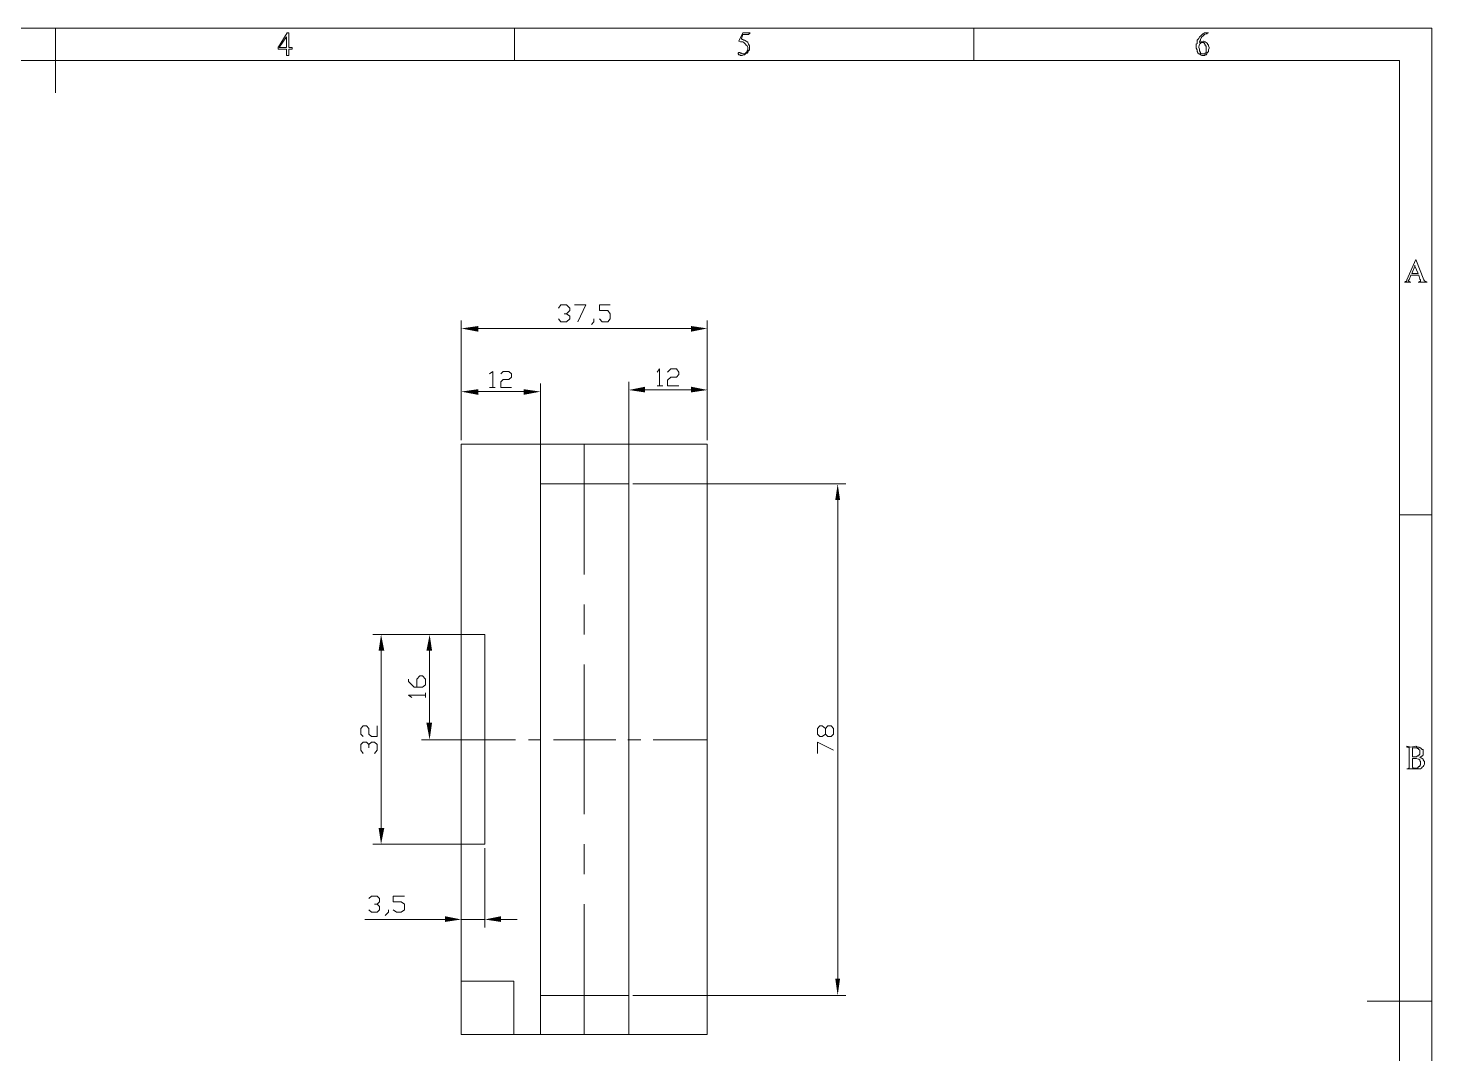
# Model space of a CAD drawing. Header units: millimetres. Extents: x 0 to 288, y 11 to 491.
# Drawn here: x 141.1 to 287.9, y 384.1 to 491.4 of the extents above; entities that cross this region are included whole.
import ezdxf

# ---------------------------------------------------------------- set-up
doc = ezdxf.new("R2010")
doc.units = ezdxf.units.MM
doc.layers.add('1', color=1, linetype='Continuous')

msp = doc.modelspace()

# ---------------------------------------------------------------- hatches: boundary and pattern name
h = msp.add_hatch(color=0)
h.dxf.hatch_style = 2
h.paths.add_polyline_path([(188.17432, 460.248001), (188.17432, 459.655334), (186.39632, 459.994001)])
h = msp.add_hatch(color=0)
h.dxf.hatch_style = 2
h.paths.add_polyline_path([(210.441653, 460.248001), (210.441653, 459.655334), (212.134986, 459.994001)])
h = msp.add_hatch(color=0)
h.dxf.hatch_style = 2
h.paths.add_polyline_path([(205.615653, 453.898001), (205.615653, 453.305334), (203.92232, 453.559334)])
h = msp.add_hatch(color=0)
h.dxf.hatch_style = 2
h.paths.add_polyline_path([(210.441653, 453.898001), (210.441653, 453.305334), (212.134986, 453.559334)])
h = msp.add_hatch(color=0)
h.dxf.hatch_style = 2
h.paths.add_polyline_path([(188.17432, 453.644001), (188.17432, 453.051334), (186.39632, 453.390001)])
h = msp.add_hatch(color=0)
h.dxf.hatch_style = 2
h.paths.add_polyline_path([(192.915653, 453.644001), (192.915653, 453.051334), (194.693653, 453.390001)])
h = msp.add_hatch(color=0)
h.dxf.hatch_style = 2
h.paths.add_polyline_path([(225.51232, 442.044667), (226.02032, 442.044667), (225.76632, 443.738001)])
h = msp.add_hatch(color=0)
h.dxf.hatch_style = 2
h.paths.add_polyline_path([(177.76032, 426.296667), (178.352986, 426.296667), (178.01432, 427.990001)])
h = msp.add_hatch(color=0)
h.dxf.hatch_style = 2
h.paths.add_polyline_path([(182.755653, 426.296667), (183.34832, 426.296667), (183.09432, 427.990001)])
h = msp.add_hatch(color=0)
h.dxf.hatch_style = 2
h.paths.add_polyline_path([(182.755653, 418.761334), (183.34832, 418.761334), (183.09432, 416.983334)])
h = msp.add_hatch(color=0)
h.dxf.hatch_style = 2
h.paths.add_polyline_path([(177.76032, 407.754667), (178.352986, 407.754667), (178.01432, 406.061334)])
h = msp.add_hatch(color=0)
h.dxf.hatch_style = 2
h.paths.add_polyline_path([(184.702986, 398.526001), (184.702986, 397.933334), (186.39632, 398.187334)])
h = msp.add_hatch(color=0)
h.dxf.hatch_style = 2
h.paths.add_polyline_path([(190.544986, 398.526001), (190.544986, 397.933334), (188.851653, 398.187334)])
h = msp.add_hatch(color=0)
h.dxf.hatch_style = 2
h.paths.add_polyline_path([(225.51232, 392.006667), (226.02032, 392.006667), (225.76632, 390.228667)])

# ---------------------------------------------------------------- linework, layer by layer
at = {"color": 0, "lineweight": 0}
for points in [[(0.044986, 491.405334), (287.911653, 491.405334)], [(143.97832, 491.405334), (143.97832, 484.632001)], [(168.36232, 490.897334), (168.192986, 490.897334), (167.261653, 489.373334), (167.261653, 489.204001)], [(168.36232, 490.897334), (168.36232, 489.458001), (168.36232, 489.373334)], [(191.98432, 491.405334), (191.98432, 488.018667)], [(239.99032, 491.405334), (239.99032, 488.018667)], [(287.911653, 287.866667), (287.911653, 491.405334)], [(167.261653, 489.373334), (167.261653, 489.458001)], [(168.10832, 489.204001), (167.34632, 489.204001), (167.261653, 489.204001)], [(168.10832, 489.373334), (168.10832, 489.458001)], [(168.10832, 488.526667), (168.10832, 489.119334), (168.10832, 489.204001)], [(168.36232, 489.373334), (168.531653, 489.373334), (168.700986, 489.373334)], [(168.700986, 489.204001), (168.446986, 489.204001), (168.36232, 489.204001)], [(168.36232, 489.204001), (168.36232, 488.611334), (168.36232, 488.526667)], [(168.700986, 489.373334), (168.700986, 489.204001)], [(6.81832, 488.018667), (284.524986, 488.018667)], [(168.36232, 488.526667), (168.192986, 488.526667), (168.10832, 488.526667)], [(284.524986, 291.253334), (284.524986, 488.018667)], [(285.286986, 464.989334), (285.286986, 465.074001), (286.21832, 467.190667)], [(286.21832, 467.190667), (287.064986, 465.074001), (287.149653, 464.989334), (287.23432, 464.904667), (287.318986, 464.904667)], [(286.556986, 465.582001), (285.794986, 465.582001), (285.71032, 465.582001), (285.540986, 465.074001)], [(286.133653, 466.513334), (286.133653, 466.598001)], [(286.641653, 465.158667), (286.556986, 465.582001)], [(285.45632, 464.989334), (285.540986, 464.904667), (285.625653, 464.820001), (285.71032, 464.820001), (285.20232, 464.820001), (285.032986, 464.820001), (285.117653, 464.820001), (285.117653, 464.904667), (285.20232, 464.904667)], [(285.20232, 464.904667), (285.286986, 464.989334)], [(285.45632, 464.989334), (285.45632, 465.074001), (285.540986, 465.074001)], [(286.47232, 464.820001), (286.556986, 464.820001)], [(287.403653, 464.820001), (286.556986, 464.820001), (286.47232, 464.820001)], [(286.556986, 464.820001), (286.641653, 464.904667), (286.72632, 464.904667), (286.72632, 464.989334)], [(286.72632, 464.989334), (286.72632, 465.074001), (286.641653, 465.158667)], [(287.403653, 464.820001), (287.318986, 464.820001), (287.318986, 464.904667)], [(196.55632, 462.110667), (196.81032, 462.449334), (197.402986, 462.449334), (197.741653, 462.110667), (197.741653, 461.856667), (197.402986, 461.518001), (197.148986, 461.518001)], [(197.402986, 461.518001), (197.741653, 461.264001), (197.741653, 461.010001), (197.402986, 460.671334), (196.81032, 460.671334), (196.55632, 461.010001)], [(198.249653, 462.449334), (199.434986, 462.449334), (198.58832, 460.671334)], [(200.281653, 461.010001), (200.281653, 460.671334), (200.027653, 460.417334)], [(200.87432, 461.010001), (201.12832, 460.671334), (201.720986, 460.671334), (201.974986, 461.010001), (201.974986, 461.518001), (201.720986, 461.856667), (200.87432, 461.856667), (200.87432, 462.449334), (201.974986, 462.449334)], [(186.39632, 448.310001), (186.39632, 460.840667)], [(188.17432, 459.994001), (210.441653, 459.994001)], [(212.134986, 448.310001), (212.134986, 460.840667)], [(189.359653, 455.252667), (189.69832, 455.506667), (189.69832, 453.813334)], [(190.544986, 455.252667), (190.798986, 455.506667), (191.391653, 455.506667), (191.645653, 455.252667), (191.645653, 454.914001), (191.391653, 454.660001), (190.798986, 454.660001), (190.544986, 454.406001), (190.544986, 453.813334), (191.645653, 453.813334)], [(206.885653, 455.422001), (207.139653, 455.760667), (207.139653, 453.982667)], [(207.98632, 455.422001), (208.324986, 455.760667), (208.917653, 455.760667), (209.171653, 455.422001), (209.171653, 455.168001), (208.917653, 454.914001), (208.324986, 454.914001), (207.98632, 454.575334), (207.98632, 453.982667), (209.171653, 453.982667)], [(186.39632, 448.310001), (186.39632, 454.236667)], [(189.359653, 453.813334), (189.95232, 453.813334)], [(194.693653, 444.161334), (194.693653, 454.236667)], [(203.92232, 444.161334), (203.92232, 454.406001)], [(206.885653, 453.982667), (207.47832, 453.982667)], [(212.134986, 448.310001), (212.134986, 454.406001)], [(188.17432, 453.390001), (192.915653, 453.390001)], [(205.615653, 453.559334), (210.441653, 453.559334)], [(194.693653, 386.164667), (194.693653, 447.886667)], [(203.92232, 447.886667), (203.92232, 386.164667)], [(194.693653, 443.738001), (203.92232, 443.738001)], [(204.345653, 443.738001), (226.612986, 443.738001)], [(225.76632, 442.044667), (225.76632, 392.006667)], [(287.911653, 440.520667), (284.524986, 440.520667)], [(188.42832, 427.990001), (177.167653, 427.990001)], [(188.004986, 427.990001), (182.247653, 427.990001)], [(186.39632, 427.990001), (188.851653, 427.990001)], [(186.39632, 406.061334), (188.851653, 406.061334), (188.851653, 427.990001)], [(178.01432, 426.296667), (178.01432, 407.754667)], [(183.09432, 426.296667), (183.09432, 418.761334)], [(181.739653, 422.486667), (181.739653, 423.333334), (182.07832, 423.672001), (182.33232, 423.672001), (182.670986, 423.333334), (182.670986, 422.740667), (182.33232, 422.486667), (181.485653, 422.486667), (180.892986, 423.079334), (180.892986, 423.333334)], [(181.231653, 421.386001), (180.892986, 421.640001), (182.670986, 421.640001)], [(182.670986, 421.386001), (182.670986, 421.894001)], [(176.151653, 417.322001), (175.897653, 417.576001), (175.897653, 418.168667), (176.151653, 418.422667), (176.49032, 418.422667), (176.74432, 418.168667), (176.74432, 417.576001), (176.99832, 417.322001), (177.590986, 417.322001), (177.590986, 418.422667)], [(225.342986, 417.576001), (225.088986, 417.322001), (224.75032, 417.322001), (224.49632, 417.576001), (224.49632, 418.168667), (224.157653, 418.422667), (223.903653, 418.422667), (223.649653, 418.168667), (223.649653, 417.576001), (223.903653, 417.322001), (224.157653, 417.322001), (224.49632, 417.576001)], [(224.49632, 418.168667), (224.75032, 418.422667), (225.088986, 418.422667), (225.342986, 418.168667), (225.342986, 417.576001)], [(188.42832, 416.983334), (182.247653, 416.983334)], [(176.151653, 415.544001), (175.897653, 415.882667), (175.897653, 416.475334), (176.151653, 416.729334), (176.49032, 416.729334), (176.74432, 416.475334), (176.74432, 416.136667)], [(176.74432, 416.475334), (176.99832, 416.729334), (177.336986, 416.729334), (177.590986, 416.475334), (177.590986, 415.882667), (177.336986, 415.544001)], [(223.649653, 415.544001), (223.649653, 416.729334), (225.342986, 415.882667)], [(285.71032, 416.221334), (285.286986, 416.306001), (285.286986, 416.221334)], [(285.286986, 416.221334), (285.371653, 416.221334), (285.45632, 416.221334), (285.540986, 416.136667), (285.540986, 416.052001)], [(285.540986, 416.052001), (285.540986, 414.189334)], [(286.21832, 416.306001), (285.71032, 416.221334)], [(286.47232, 416.052001), (286.387653, 416.052001), (286.302986, 416.136667), (286.21832, 416.136667), (286.133653, 416.136667), (286.048986, 416.136667), (285.879653, 416.136667), (285.879653, 415.205334)], [(286.556986, 416.221334), (286.387653, 416.221334), (286.21832, 416.306001)], [(286.556986, 415.967334), (286.47232, 416.052001)], [(286.641653, 416.136667), (286.556986, 416.221334)], [(286.556986, 415.290001), (286.556986, 415.374667), (286.641653, 415.459334), (286.641653, 415.628667), (286.641653, 415.713334), (286.641653, 415.798001), (286.641653, 415.882667), (286.556986, 415.967334)], [(286.895653, 415.967334), (286.72632, 416.136667), (286.641653, 416.136667)], [(286.98032, 415.967334), (286.895653, 415.967334)], [(286.98032, 415.544001), (286.98032, 415.628667), (286.98032, 415.798001), (286.98032, 415.882667), (286.98032, 415.967334)], [(286.98032, 415.628667), (286.98032, 415.713334)], [(286.98032, 415.459334), (286.98032, 415.544001)], [(285.45632, 414.020001), (285.45632, 413.935334), (285.371653, 413.935334), (285.286986, 413.935334), (286.302986, 413.935334), (286.47232, 413.935334)], [(285.540986, 414.020001), (285.45632, 414.020001)], [(285.540986, 414.189334), (285.540986, 414.104667), (285.540986, 414.020001)], [(285.879653, 415.205334), (286.048986, 415.205334), (286.21832, 415.205334), (286.302986, 415.205334), (286.387653, 415.290001), (286.47232, 415.290001)], [(286.47232, 415.290001), (286.556986, 415.290001)], [(286.47232, 413.935334), (286.641653, 413.935334), (286.72632, 413.935334), (286.810986, 414.020001), (286.895653, 414.104667), (286.98032, 414.189334), (287.064986, 414.274001), (287.149653, 414.443334), (287.149653, 414.528001), (287.149653, 414.697334), (287.064986, 414.782001), (286.98032, 414.866667), (286.98032, 414.951334), (286.895653, 415.036001)], [(286.895653, 415.036001), (286.641653, 415.120667), (286.72632, 415.205334), (286.810986, 415.205334), (286.895653, 415.290001), (286.98032, 415.374667), (286.98032, 415.459334)], [(188.42832, 406.061334), (177.167653, 406.061334)], [(186.39632, 405.638001), (186.39632, 397.340667)], [(188.851653, 405.638001), (188.851653, 397.340667)], [(176.74432, 400.388667), (176.99832, 400.642667), (177.590986, 400.642667), (177.844986, 400.388667), (177.844986, 400.050001), (177.590986, 399.796001), (177.336986, 399.796001)], [(177.590986, 399.796001), (177.844986, 399.542001), (177.844986, 399.203334), (177.590986, 398.949334), (176.99832, 398.949334), (176.74432, 399.203334)], [(179.28432, 399.203334), (179.622986, 398.949334), (180.130986, 398.949334), (180.469653, 399.203334), (180.469653, 399.796001), (180.130986, 400.050001), (179.28432, 400.050001), (179.28432, 400.642667), (180.469653, 400.642667)], [(184.702986, 398.187334), (176.320986, 398.187334)], [(178.77632, 399.203334), (178.77632, 398.949334), (178.437653, 398.610667)], [(188.851653, 398.187334), (186.39632, 398.187334)], [(190.544986, 398.187334), (192.23832, 398.187334)], [(186.39632, 391.752667), (191.899653, 391.752667), (191.899653, 386.164667)], [(203.92232, 390.228667), (194.693653, 390.228667)], [(204.345653, 390.228667), (226.612986, 390.228667)], [(287.911653, 389.636001), (281.13832, 389.636001)]]:
    msp.add_lwpolyline(points, dxfattribs=at)
for points in [[(168.10832, 490.474001), (167.34632, 489.373334), (168.10832, 489.373334)], [(215.436986, 488.611334), (215.521653, 488.611334), (215.60632, 488.526667), (215.775653, 488.526667), (215.944986, 488.611334), (216.029653, 488.611334), (216.11432, 488.696001), (216.283653, 488.780667), (216.36832, 488.865334), (216.36832, 488.950001), (216.452986, 489.034667), (216.537653, 489.119334), (216.537653, 489.204001), (216.537653, 489.288667), (216.537653, 489.373334), (216.537653, 489.542667), (216.452986, 489.712001), (216.36832, 489.881334), (216.36832, 489.966001), (216.283653, 489.966001), (216.198986, 490.050667), (216.029653, 490.135334), (215.944986, 490.135334), (215.86032, 490.220001), (215.775653, 490.220001), (215.690986, 490.304667), (215.86032, 490.728001), (216.36832, 490.728001), (216.452986, 490.728001), (216.62232, 490.897334), (215.86032, 490.897334), (215.436986, 490.050667), (215.60632, 489.966001), (215.690986, 489.966001), (215.86032, 489.966001), (215.944986, 489.881334), (216.11432, 489.712001), (216.198986, 489.627334), (216.283653, 489.542667), (216.36832, 489.373334), (216.36832, 489.288667), (216.36832, 489.119334), (216.283653, 489.034667), (216.283653, 488.950001), (216.198986, 488.865334), (216.11432, 488.780667), (216.029653, 488.696001), (215.944986, 488.696001), (215.86032, 488.696001), (215.775653, 488.696001), (215.690986, 488.780667), (215.60632, 488.780667), (215.521653, 488.865334), (215.436986, 488.865334), (215.35232, 488.780667), (215.35232, 488.696001)], [(264.035653, 490.812667), (263.950986, 490.812667), (263.781653, 490.643334), (263.696986, 490.558667), (263.61232, 490.474001), (263.527653, 490.304667), (263.442986, 490.220001), (263.35832, 490.135334), (263.35832, 489.966001), (263.35832, 489.796667), (263.273653, 489.712001), (263.273653, 489.542667), (263.273653, 489.458001), (263.273653, 489.288667), (263.35832, 489.119334), (263.35832, 489.034667), (263.35832, 488.950001), (263.442986, 488.865334), (263.442986, 488.780667), (263.527653, 488.696001), (263.61232, 488.696001), (263.696986, 488.611334), (263.86632, 488.526667), (264.035653, 488.526667), (264.12032, 488.526667), (264.204986, 488.611334), (264.289653, 488.611334), (264.37432, 488.696001), (264.37432, 488.780667), (264.458986, 488.865334), (264.543653, 488.950001), (264.543653, 489.034667), (264.543653, 489.119334), (264.62832, 489.288667), (264.62832, 489.373334), (264.543653, 489.542667), (264.543653, 489.627334), (264.458986, 489.712001), (264.458986, 489.796667), (264.289653, 489.881334), (264.204986, 489.966001), (264.12032, 489.966001), (264.035653, 490.050667), (263.86632, 489.966001), (263.781653, 489.966001), (263.61232, 489.881334), (263.61232, 489.966001), (263.696986, 490.135334), (263.696986, 490.220001), (263.781653, 490.389334), (263.86632, 490.474001), (263.950986, 490.558667), (264.035653, 490.643334), (264.12032, 490.728001), (264.289653, 490.812667), (264.37432, 490.812667), (264.458986, 490.897334), (264.543653, 490.897334), (264.458986, 490.897334), (264.289653, 490.897334), (264.204986, 490.897334), (264.12032, 490.897334)], [(263.696986, 489.796667), (263.61232, 489.712001), (263.527653, 489.458001), (263.527653, 489.373334), (263.61232, 489.204001), (263.61232, 489.034667), (263.696986, 488.865334), (263.696986, 488.780667), (263.781653, 488.696001), (263.86632, 488.696001), (263.950986, 488.696001), (264.035653, 488.696001), (264.12032, 488.696001), (264.204986, 488.696001), (264.204986, 488.780667), (264.289653, 488.865334), (264.289653, 488.950001), (264.289653, 489.034667), (264.289653, 489.204001), (264.289653, 489.373334), (264.289653, 489.542667), (264.204986, 489.542667), (264.204986, 489.712001), (264.12032, 489.712001), (264.12032, 489.796667), (264.035653, 489.881334), (263.950986, 489.881334), (263.86632, 489.881334), (263.781653, 489.881334)], [(286.47232, 465.751334), (286.133653, 466.513334), (285.794986, 465.751334), (286.302986, 465.751334)], [(186.39632, 447.886667), (212.134986, 447.886667), (212.134986, 386.164667), (186.39632, 386.164667)], [(285.879653, 414.104667), (285.96432, 414.020001), (286.133653, 414.020001), (286.302986, 414.020001), (286.387653, 414.020001), (286.47232, 414.104667), (286.556986, 414.189334), (286.641653, 414.189334), (286.641653, 414.274001), (286.72632, 414.358667), (286.72632, 414.528001), (286.72632, 414.612667), (286.72632, 414.697334), (286.641653, 414.782001), (286.641653, 414.866667), (286.556986, 414.951334), (286.47232, 414.951334), (286.302986, 415.036001), (286.21832, 415.036001), (286.048986, 415.036001), (285.96432, 415.036001), (285.879653, 415.036001)]]:
    msp.add_lwpolyline(points, close=True, dxfattribs=at)
at = {"layer": '1', "lineweight": 0}
for points in [[(199.265653, 434.255334), (199.265653, 447.886667)], [(199.265653, 427.990001), (199.265653, 431.122667)], [(199.265653, 409.194001), (199.265653, 424.857334)], [(186.39632, 416.983334), (192.068986, 416.983334)], [(193.423653, 416.983334), (194.693653, 416.983334)], [(196.04832, 416.983334), (202.567653, 416.983334)], [(203.837653, 416.983334), (205.19232, 416.983334)], [(206.46232, 416.983334), (212.134986, 416.983334)], [(199.265653, 402.928667), (199.265653, 406.061334)], [(199.265653, 386.164667), (199.265653, 399.796001)]]:
    msp.add_lwpolyline(points, dxfattribs=at)

doc.saveas('drawing.dxf')
